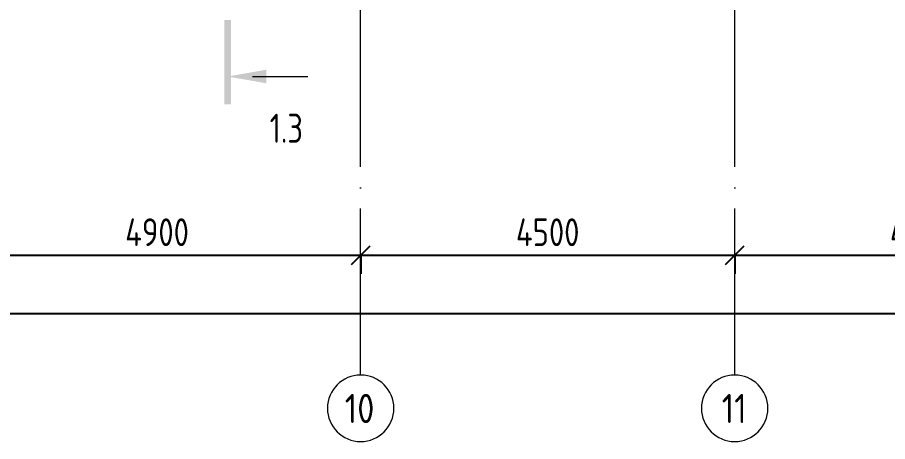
# Model space of a CAD drawing. Header units: millimetres. Extents: x -68946 to 690821, y -552984 to 293768.
# Drawn here: x 33732 to 44202, y -221364 to -216267 of the extents above; entities that cross this region are included whole.
import ezdxf

# ---------------------------------------------------------------- set-up
doc = ezdxf.new("R2010")
doc.units = ezdxf.units.MM
doc.linetypes.add('ADSK_Линия сетки', pattern=[2500, 2000, -250, 0, -250])
doc.linetypes.add('ADSK_Скрыто', pattern=[600, 300, -300])
doc.layers.get('Defpoints').update_dxf_attribs({"color": 250})
for name, color, linetype, lineweight in [('A-____-____-DIMS', 250, 'Continuous', 9), ('G-____-____-SYMB', 250, 'ADSK_Скрыто', 9), ('S-GRID-____-IDEN', 250, 'Continuous', 9), ('S-GRID-____-OTLN', 250, 'Continuous', 9)]:
    doc.layers.add(name, color=color, linetype=linetype, lineweight=lineweight)
doc.styles.add('GOST Common', font='', dxfattribs={"width": 0.9, "height": 350})
doc.styles.add('GOST Common_2', font='', dxfattribs={"width": 0.8, "height": 350})
doc.styles.get("Standard").update_dxf_attribs({"font": 'ГОСТ тип А.ttf'})
doc.styles.get('GOST Common').set_extended_font_data('GOST Common')
doc.styles.get('GOST Common_2').set_extended_font_data('GOST Common')
doc.dimstyles.new('А3', dxfattribs={"dimtxt": 333, "dimasz": 222, "dimexe": 222, "dimexo": 111, "dimgap": 111, "dimtad": 1, "dimtoh": 1, "dimdec": 0, "dimrnd": 0.0015, "dimzin": 0, "dimdsep": 46, "dimtxsty": 'Standard', "dimblk": 'OBLIQUE', "dimcen": 0, "dimclrd": 7, "dimclre": 7, "dimclrt": 7, "dimadec": 0, "dimazin": 0, "dimtfac": 1, "dimtdec": 0, "dimtofl": 0, "dimtmove": 0, "dimatfit": 3, "dimfxl": 1, "dimtolj": 1, "dimtzin": 0, "dimarcsym": 0})

# ---------------------------------------------------------------- blocks, each defined once
blk = doc.blocks.new('Ось сетки - Круг_Ø8 мм-39983606-АР1_Маркировочный план 3 этажа')
at = {"layer": 'S-GRID-____-IDEN'}
for start, end in [(360, 180), (180, 360)]:
    blk.add_arc((0, 0), 4, start, end, dxfattribs=at)
blk = doc.blocks.new('_Oblique')
at = {"color": 0, "linetype": 'ByBlock', "lineweight": -2}
blk.add_line((-0.5, -0.5), (0.5, 0.5), dxfattribs=at)
blk = doc.blocks.new('*D3080')
at = {"layer": 'A-____-____-DIMS', "color": 7, "lineweight": -2, "transparency": 16777216}
for p, q in [((32962, -219125), (37862, -219125)), ((32962, -219136), (32962, -219347)), ((37862, -219136), (37862, -219347))]:
    blk.add_line(p, q, dxfattribs=at)
at = {"layer": 'Defpoints', "color": 0, "lineweight": 30, "transparency": 16777216}
for p in [(32962, -219025), (37862, -219025), (37862, -219125)]:
    blk.add_point(p, dxfattribs=at)
at = {"layer": 'A-____-____-DIMS', "color": 7, "lineweight": -2, "transparency": 16777216, "xscale": 222, "yscale": 222, "zscale": 222, "rotation": 180}
blk.add_blockref('_Oblique', (32962, -219125), dxfattribs=at)
at = {"layer": 'A-____-____-DIMS', "color": 7, "lineweight": -2, "transparency": 16777216, "xscale": 222, "yscale": 222, "zscale": 222}
blk.add_blockref('_Oblique', (37862, -219125), dxfattribs=at)
at = {"layer": 'A-____-____-DIMS', "color": 7, "transparency": 16777216, "insert": (35412, -218848), "char_height": 333, "width": 2.57, "attachment_point": 5}
blk.add_mtext('\\A1;4900', dxfattribs=at)
blk = doc.blocks.new('*D3081')
at = {"layer": 'A-____-____-DIMS', "color": 7, "lineweight": -2, "transparency": 16777216}
for p, q in [((37862, -219125), (42362, -219125)), ((37862, -219136), (37862, -219347)), ((42362, -219136), (42362, -219347))]:
    blk.add_line(p, q, dxfattribs=at)
at = {"layer": 'Defpoints', "color": 0, "lineweight": 30, "transparency": 16777216}
for p in [(37862, -219025), (42362, -219025), (42362, -219125)]:
    blk.add_point(p, dxfattribs=at)
at = {"layer": 'A-____-____-DIMS', "color": 7, "lineweight": -2, "transparency": 16777216, "xscale": 222, "yscale": 222, "zscale": 222, "rotation": 180}
blk.add_blockref('_Oblique', (37862, -219125), dxfattribs=at)
at = {"layer": 'A-____-____-DIMS', "color": 7, "lineweight": -2, "transparency": 16777216, "xscale": 222, "yscale": 222, "zscale": 222}
blk.add_blockref('_Oblique', (42362, -219125), dxfattribs=at)
at = {"layer": 'A-____-____-DIMS', "color": 7, "transparency": 16777216, "insert": (40112, -218848), "char_height": 333, "width": 2.57, "attachment_point": 5}
blk.add_mtext('\\A1;4500', dxfattribs=at)
blk = doc.blocks.new('*D3082')
at = {"layer": 'A-____-____-DIMS', "color": 7, "lineweight": -2, "transparency": 16777216}
for p, q in [((42362, -219125), (46862, -219125)), ((42362, -219136), (42362, -219347)), ((46862, -219136), (46862, -219347))]:
    blk.add_line(p, q, dxfattribs=at)
at = {"layer": 'Defpoints', "color": 0, "lineweight": 30, "transparency": 16777216}
for p in [(42362, -219025), (46862, -219025), (46862, -219125)]:
    blk.add_point(p, dxfattribs=at)
at = {"layer": 'A-____-____-DIMS', "color": 7, "lineweight": -2, "transparency": 16777216, "xscale": 222, "yscale": 222, "zscale": 222, "rotation": 180}
blk.add_blockref('_Oblique', (42362, -219125), dxfattribs=at)
at = {"layer": 'A-____-____-DIMS', "color": 7, "lineweight": -2, "transparency": 16777216, "xscale": 222, "yscale": 222, "zscale": 222}
blk.add_blockref('_Oblique', (46862, -219125), dxfattribs=at)
at = {"layer": 'A-____-____-DIMS', "color": 7, "transparency": 16777216, "insert": (44612, -218848), "char_height": 333, "width": 2.57, "attachment_point": 5}
blk.add_mtext('\\A1;4500', dxfattribs=at)
blk = doc.blocks.new('*D3065')
at = {"layer": 'A-____-____-DIMS', "color": 7, "lineweight": -2, "transparency": 16777216}
for p, q in [((-3188, -219825), (65962, -219825)), ((-3188, -219836), (-3188, -220047)), ((65962, -219836), (65962, -220047))]:
    blk.add_line(p, q, dxfattribs=at)
at = {"layer": 'Defpoints', "color": 0, "lineweight": 30, "transparency": 16777216}
for p in [(-3188, -219725), (65962, -219725), (65962, -219825)]:
    blk.add_point(p, dxfattribs=at)
at = {"layer": 'A-____-____-DIMS', "color": 7, "lineweight": -2, "transparency": 16777216, "xscale": 222, "yscale": 222, "zscale": 222, "rotation": 180}
blk.add_blockref('_Oblique', (-3188, -219825), dxfattribs=at)
at = {"layer": 'A-____-____-DIMS', "color": 7, "lineweight": -2, "transparency": 16777216, "xscale": 222, "yscale": 222, "zscale": 222}
blk.add_blockref('_Oblique', (65962, -219825), dxfattribs=at)
at = {"layer": 'A-____-____-DIMS', "color": 7, "transparency": 16777216, "insert": (31387, -219548), "char_height": 333, "width": 2.92, "attachment_point": 5}
blk.add_mtext('\\A1;69150', dxfattribs=at)
blk = doc.blocks.new('Разрез - Номер вида спереди_3_5 мм-32550530-АР1_Маркировочный план 3 этажа')
at = {"layer": 'G-____-____-SYMB', "linetype": 'Continuous'}
for points in [[(9.8, 0.4), (9.8, -0.39), (-0.33, -0.39), (-0.33, 0.4)], [(2.18, -4.67), (3, 0), (3.82, -4.67)]]:
    blk.add_hatch(color=256, dxfattribs=at).paths.add_polyline_path(points)
at = {"layer": 'G-____-____-SYMB', "linetype": 'Continuous', "lineweight": 20}
blk.add_line((3, -3), (3, -9.66), dxfattribs=at)

msp = doc.modelspace()

# ---------------------------------------------------------------- linework, layer by layer
at = {"layer": 'S-GRID-____-OTLN', "color": 18, "linetype": 'ADSK_Линия сетки', "true_color": 0x000000}
for p, q in [((37861.7763, -220563.733), (37861.7763, -199653.1503)), ((42361.7763, -220563.733), (42361.7763, -199653.1503))]:
    msp.add_line(p, q, dxfattribs=at)

# ---------------------------------------------------------------- block references
at = {"layer": 'G-____-____-SYMB', "linetype": 'Continuous', "lineweight": 40, "xscale": 99.99999999999993, "yscale": 99.99999999999993, "zscale": 99.99999999999993, "rotation": 90}
msp.add_blockref('Разрез - Номер вида спереди_3_5 мм-32550530-АР1_Маркировочный план 3 этажа', (36261.7544, -217276.6086), dxfattribs=at)
at = {"layer": 'S-GRID-____-IDEN', "color": 18, "true_color": 0x000000, "xscale": 99.99999999999993, "yscale": 99.99999999999993, "zscale": 99.99999999999993}
for p in [(37861.7763, -220963.733), (42361.7763, -220963.733)]:
    msp.add_blockref('Ось сетки - Круг_Ø8 мм-39983606-АР1_Маркировочный план 3 этажа', p, dxfattribs=at)

# ---------------------------------------------------------------- texts
at = {"layer": 'G-____-____-SYMB', "linetype": 'Continuous', "insert": (36767.554, -217423.3388), "char_height": 350, "width": 506.6665, "attachment_point": 1, "style": 'GOST Common_2'}
msp.add_mtext('1.3', dxfattribs=at)
at = {"layer": 'S-GRID-____-IDEN', "color": 18, "true_color": 0x000000, "char_height": 350, "attachment_point": 1, "style": 'GOST Common'}
for s, insert, width in [('10', (37670.5957, -220791.1996), 461.772), ('11', (42206.1457, -220791.1996), 375.18975)]:
    msp.add_mtext(s, dxfattribs=dict(at, insert=insert, width=width))

# ---------------------------------------------------------------- dimensions: what is measured, and where the dimension line sits
at = {"layer": 'A-____-____-DIMS', "color": 18, "true_color": 0x000000}
for base, p1, p2, picture, middle in [((37861.7763, -219125.3642), (32961.7763, -219025.3793), (37861.7763, -219025.3793), '*D3080', (35411.7763, -218847.8642)), ((42361.7763, -219125.3642), (37861.7763, -219025.3793), (42361.7763, -219025.3793), '*D3081', (40111.7763, -218847.8642)), ((46861.7763, -219125.3642), (42361.7763, -219025.3793), (46861.7763, -219025.3793), '*D3082', (44611.7763, -218847.8642)), ((65961.7763, -219825.3642), (-3188.2237, -219725.3793), (65961.7763, -219725.3793), '*D3065', (31386.7763, -219547.8642))]:
    dim = msp.add_linear_dim(base=base, p1=p1, p2=p2, dimstyle='А3', dxfattribs=at)
    dim.commit()
    dim.dimension.update_dxf_attribs({"geometry": picture, "text_midpoint": middle})

doc.saveas('drawing.dxf')
